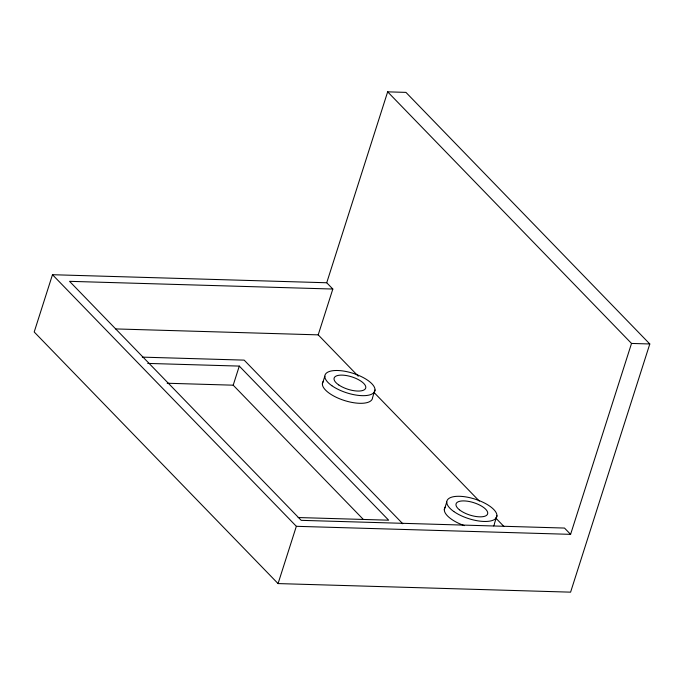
<?xml version="1.0" encoding="UTF-8"?>
<svg xmlns="http://www.w3.org/2000/svg" width="684" height="684" viewBox="0 0 684 684"><rect width="100%" height="100%" fill="white"/><g stroke="black" fill="none" stroke-linecap="round" stroke-linejoin="round"><path stroke-width="1.03" d="M326.73 282.757L52.48 274.712L34.2 331.988L278.063 583.58L570.593 592.156L649.8 343.975L405.937 92.383L387.657 91.844L326.73 282.757L332.826 289.041L318.205 334.861L358.296 376.226M363.247 519.353L233.201 385.186L239.289 366.094L147.718 363.409M322.378 383.869L324.814 376.234M278.063 583.58L296.343 526.312L52.48 274.712M375.012 389.931L372.575 397.566A26.146 10.26 17.7 0 1 343.796 400.311A26.146 10.26 17.7 0 1 323.335 381.373M444.309 509.674L446.746 502.03M496.943 515.727L494.506 523.363A26.146 10.26 17.7 0 1 493.54 525.868M296.343 526.312L570.593 534.349L631.52 343.436L387.657 91.844M332.826 289.041L69.546 281.329L301.216 520.344L564.497 528.057L570.593 534.349M631.52 343.436L649.8 343.975M115.682 328.927L318.205 334.861M142.298 357.133L244.162 360.126L402.756 523.747M167.178 383.245L233.201 385.186M298.147 517.54L388.657 520.191L239.289 366.094M373.892 392.317L479.33 501.098M495.669 517.95L503.834 526.381M464.333 525.628A26.146 10.26 17.7 0 1 445.267 507.169M459.409 509.785A16.561 6.498 17.7 0 0 486.632 515.291A16.561 6.498 17.7 0 0 469.489 501.56A16.561 6.498 17.7 0 0 459.409 509.785M338.751 384.938A16.561 6.498 17.7 0 0 365.299 388.88A16.561 6.498 17.7 0 0 345.685 375.439A16.561 6.498 17.7 0 0 338.751 384.938M453.808 511.512A26.146 10.26 17.7 0 0 495.977 518.233A26.146 10.26 17.7 0 0 465.744 496.892A26.146 10.26 17.7 0 0 453.808 511.512M331.877 385.716A26.146 10.26 17.7 0 0 374.045 392.436A26.146 10.26 17.7 0 0 343.813 371.096A26.146 10.26 17.7 0 0 331.877 385.716"/></g></svg>
